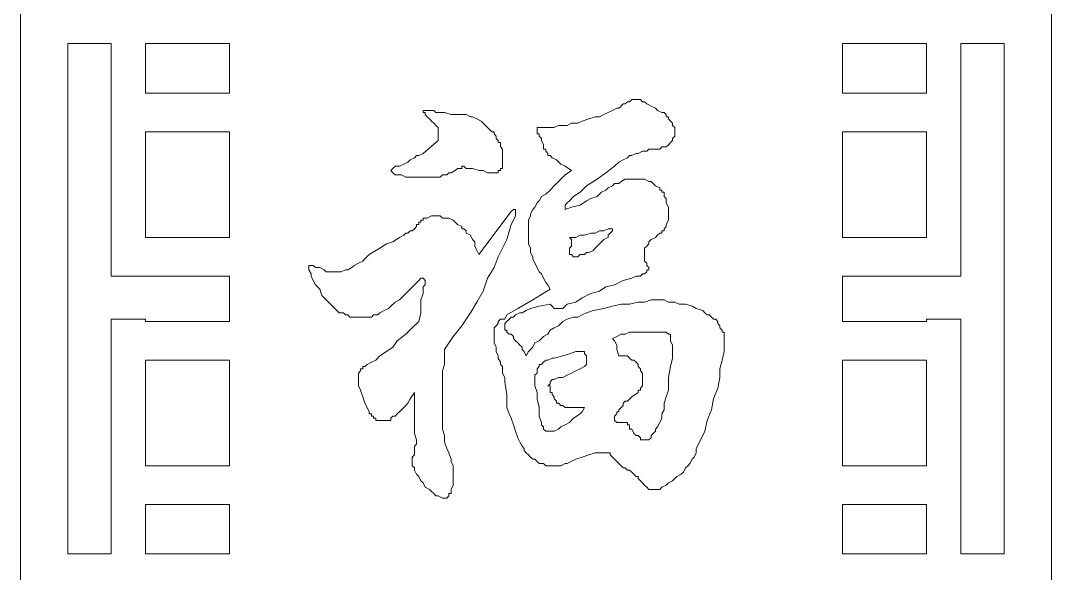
# Model space of a CAD drawing. Extents: x -66030 to 95157, y -13132 to 45879.
# Drawn here: x -32729 to -30858, y 26297 to 27300 of the extents above; entities that cross this region are included whole.
import ezdxf

# ---------------------------------------------------------------- set-up
doc = ezdxf.new("R2010")
doc.units = 0
doc.header["$LTSCALE"] = 100
doc.header["$MEASUREMENT"] = 0
doc.layers.get('0').update_dxf_attribs({"linetype": 'CONTINUOUS'})

msp = doc.modelspace()

# ---------------------------------------------------------------- linework, layer by layer
at = {"lineweight": 0}
for points in [[(-30858, 24422.6), (-32729, 24422.6), (-32729, 29168.3), (-30858, 29168.3), (-30858, 24422.6)], [(-30858, 24422.6), (-32729, 24422.6), (-32729, 29168.3), (-30858, 29168.3), (-30858, 24422.6)], [(-32350.1, 26836.5), (-32502.5, 26836.5), (-32502.5, 26836.5), (-32564.9, 26836.5), (-32564.9, 27258.3), (-32643.1, 27258.3), (-32643.1, 26809.1), (-32643.1, 26801.3), (-32643.1, 26785.7), (-32643.1, 26781.8), (-32643.1, 26332.6), (-32564.9, 26332.6), (-32564.9, 26758.3), (-32502.5, 26758.3), (-32502.5, 26754.4), (-32350.1, 26754.4), (-32350.1, 26836.5)], [(-32350.1, 26836.5), (-32502.5, 26836.5), (-32502.5, 26836.5), (-32564.9, 26836.5), (-32564.9, 27258.3), (-32643.1, 27258.3), (-32643.1, 26809.1), (-32643.1, 26801.3), (-32643.1, 26785.7), (-32643.1, 26781.8), (-32643.1, 26332.6), (-32564.9, 26332.6), (-32564.9, 26758.3), (-32502.5, 26758.3), (-32502.5, 26754.4), (-32350.1, 26754.4), (-32350.1, 26836.5)], [(-32502.5, 27258.3), (-32350.1, 27258.3), (-32350.1, 27168.5), (-32502.5, 27168.5), (-32502.5, 27258.3)], [(-32502.5, 27258.3), (-32350.1, 27258.3), (-32350.1, 27168.5), (-32502.5, 27168.5), (-32502.5, 27258.3)], [(-30944, 26781.8), (-30944, 26785.7), (-30944, 26801.3), (-30944, 26809.1), (-30944, 27258.3), (-31022.1, 27258.3), (-31022.1, 26836.5), (-31084.6, 26836.5), (-31084.6, 26836.5), (-31236.9, 26836.5), (-31236.9, 26809.1), (-31236.9, 26781.8), (-31236.9, 26754.4), (-31084.6, 26754.4), (-31084.6, 26758.3), (-31022.1, 26758.3), (-31022.1, 26332.6), (-30944, 26332.6), (-30944, 26781.8)], [(-31084.6, 27258.3), (-31236.9, 27258.3), (-31236.9, 27168.5), (-31084.6, 27168.5), (-31084.6, 27258.3)], [(-30944, 26781.8), (-30944, 26785.7), (-30944, 26801.3), (-30944, 26809.1), (-30944, 27258.3), (-31022.1, 27258.3), (-31022.1, 26836.5), (-31084.6, 26836.5), (-31084.6, 26836.5), (-31236.9, 26836.5), (-31236.9, 26809.1), (-31236.9, 26781.8), (-31236.9, 26754.4), (-31084.6, 26754.4), (-31084.6, 26758.3), (-31022.1, 26758.3), (-31022.1, 26332.6), (-30944, 26332.6), (-30944, 26781.8)], [(-31084.6, 27258.3), (-31236.9, 27258.3), (-31236.9, 27168.5), (-31084.6, 27168.5), (-31084.6, 27258.3)], [(-31811.1, 26691.9), (-31807.2, 26699.8), (-31799.4, 26707.6), (-31795.5, 26715.4), (-31787.7, 26719.3), (-31779.8, 26727.1), (-31772, 26731), (-31768.1, 26738.8), (-31760.3, 26742.7), (-31752.5, 26746.6), (-31744.7, 26754.4), (-31736.9, 26758.3), (-31725.2, 26762.2), (-31717.4, 26762.2), (-31709.5, 26766.2), (-31701.7, 26770.1), (-31690, 26774), (-31670.5, 26777.9), (-31654.9, 26781.8), (-31639.2, 26785.7), (-31623.6, 26785.7), (-31608, 26789.6), (-31596.3, 26789.6), (-31584.5, 26793.5), (-31572.8, 26793.5), (-31561.1, 26793.5), (-31553.3, 26789.6), (-31541.6, 26789.6), (-31533.8, 26785.7), (-31522.1, 26785.7), (-31510.3, 26781.8), (-31502.5, 26777.9), (-31490.8, 26774), (-31486.9, 26770.1), (-31483, 26766.2), (-31479.1, 26766.2), (-31475.2, 26762.2), (-31471.3, 26758.3), (-31467.4, 26758.3), (-31463.5, 26754.4), (-31463.5, 26750.5), (-31459.6, 26746.6), (-31459.6, 26742.7), (-31455.7, 26738.8), (-31455.7, 26734.9), (-31451.7, 26734.9), (-31451.7, 26731), (-31451.7, 26727.1), (-31451.7, 26723.2), (-31451.7, 26711.5), (-31451.7, 26699.8), (-31455.7, 26684.1), (-31459.6, 26668.5), (-31459.6, 26652.9), (-31463.5, 26633.4), (-31471.3, 26613.8), (-31475.2, 26594.3), (-31483, 26574.8), (-31486.9, 26555.2), (-31490.8, 26547.4), (-31494.7, 26539.6), (-31498.6, 26531.8), (-31502.5, 26524), (-31502.5, 26516.2), (-31506.4, 26508.4), (-31510.3, 26504.5), (-31514.2, 26496.6), (-31518.1, 26492.7), (-31522.1, 26488.8), (-31526, 26481), (-31529.9, 26477.1), (-31537.7, 26473.2), (-31545.5, 26465.4), (-31553.3, 26461.5), (-31557.2, 26457.6), (-31565, 26453.7), (-31568.9, 26449.8), (-31572.8, 26449.8), (-31576.7, 26449.8), (-31576.7, 26449.8), (-31580.6, 26449.8), (-31580.6, 26449.8), (-31584.5, 26449.8), (-31588.5, 26449.8), (-31592.4, 26453.7), (-31592.4, 26453.7), (-31596.3, 26457.6), (-31600.2, 26461.5), (-31604.1, 26465.4), (-31608, 26469.3), (-31608, 26473.2), (-31611.9, 26473.2), (-31615.8, 26477.1), (-31619.7, 26481), (-31623.6, 26484.9), (-31627.5, 26484.9), (-31631.4, 26488.8), (-31635.3, 26488.8), (-31639.2, 26492.7), (-31643.1, 26496.6), (-31647, 26500.5), (-31651, 26504.5), (-31654.9, 26508.4), (-31658.8, 26512.3), (-31658.8, 26516.2), (-31662.7, 26516.2), (-31666.6, 26516.2), (-31666.6, 26516.2), (-31670.5, 26516.2), (-31678.3, 26516.2), (-31686.1, 26516.2), (-31697.8, 26512.3), (-31709.5, 26508.4), (-31721.3, 26504.5), (-31736.9, 26496.6), (-31740.8, 26496.6), (-31748.6, 26492.7), (-31756.4, 26492.7), (-31764.2, 26492.7), (-31768.1, 26492.7), (-31772, 26492.7), (-31775.9, 26492.7), (-31779.8, 26496.6), (-31783.8, 26496.6), (-31787.7, 26496.6), (-31791.6, 26500.5), (-31795.5, 26504.5), (-31799.4, 26504.5), (-31803.3, 26508.4), (-31807.2, 26512.3), (-31811.1, 26516.2), (-31815, 26520.1), (-31815, 26524), (-31818.9, 26527.9), (-31822.8, 26535.7), (-31826.7, 26543.5), (-31830.6, 26555.2), (-31834.5, 26567), (-31838.4, 26578.7), (-31842.3, 26586.5), (-31846.2, 26598.2), (-31846.2, 26609.9), (-31846.2, 26621.6), (-31850.2, 26645.1), (-31850.2, 26652.9), (-31854.1, 26660.7), (-31854.1, 26668.5), (-31854.1, 26672.4), (-31858, 26676.3), (-31858, 26680.2), (-31861.9, 26688), (-31861.9, 26691.9), (-31865.8, 26699.8), (-31865.8, 26707.6), (-31869.7, 26715.4), (-31869.7, 26723.2), (-31869.7, 26727.1), (-31869.7, 26734.9), (-31869.7, 26738.8), (-31869.7, 26738.8), (-31869.7, 26742.7), (-31865.8, 26746.6), (-31865.8, 26746.6), (-31861.9, 26750.5), (-31861.9, 26754.4), (-31858, 26758.3), (-31850.2, 26758.3), (-31846.2, 26766.2), (-31826.7, 26777.9), (-31799.4, 26793.5), (-31768.1, 26813), (-31772, 26820.8), (-31775.9, 26824.7), (-31779.8, 26832.6), (-31783.8, 26840.4), (-31787.7, 26844.3), (-31791.6, 26852.1), (-31795.5, 26859.9), (-31799.4, 26867.7), (-31799.4, 26871.6), (-31803.3, 26879.4), (-31803.3, 26887.2), (-31807.2, 26895.1), (-31807.2, 26899), (-31807.2, 26906.8), (-31807.2, 26914.6), (-31807.2, 26922.4), (-31807.2, 26926.3), (-31807.2, 26934.1), (-31807.2, 26938), (-31803.3, 26945.8), (-31803.3, 26949.7), (-31799.4, 26957.5), (-31795.5, 26961.5), (-31791.6, 26969.3), (-31787.7, 26973.2), (-31783.8, 26981), (-31775.9, 26984.9), (-31768.1, 26992.7), (-31760.3, 27000.5), (-31752.5, 27008.3), (-31740.8, 27020), (-31729.1, 27027.9), (-31740.8, 27035.7), (-31748.6, 27039.6), (-31756.4, 27047.4), (-31764.2, 27051.3), (-31768.1, 27055.2), (-31772, 27055.2), (-31772, 27059.1), (-31775.9, 27063), (-31775.9, 27063), (-31775.9, 27066.9), (-31779.8, 27066.9), (-31779.8, 27070.8), (-31779.8, 27074.7), (-31783.8, 27082.5), (-31783.8, 27086.4), (-31787.7, 27090.3), (-31787.7, 27094.3), (-31791.6, 27094.3), (-31791.6, 27098.2), (-31791.6, 27102.1), (-31791.6, 27102.1), (-31791.6, 27102.1), (-31791.6, 27102.1), (-31791.6, 27106), (-31787.7, 27106), (-31787.7, 27106), (-31783.8, 27106), (-31779.8, 27106), (-31772, 27106), (-31768.1, 27106), (-31760.3, 27106), (-31752.5, 27109.9), (-31744.7, 27109.9), (-31736.9, 27109.9), (-31729.1, 27113.8), (-31717.4, 27113.8), (-31709.5, 27117.7), (-31697.8, 27121.6), (-31686.1, 27125.5), (-31678.3, 27125.5), (-31670.5, 27129.4), (-31662.7, 27133.3), (-31654.9, 27137.2), (-31647, 27141.1), (-31643.1, 27141.1), (-31639.2, 27145), (-31635.3, 27148.9), (-31631.4, 27148.9), (-31627.5, 27152.8), (-31623.6, 27152.8), (-31619.7, 27156.8), (-31619.7, 27156.8), (-31615.8, 27156.8), (-31611.9, 27156.8), (-31608, 27156.8), (-31604.1, 27156.8), (-31600.2, 27152.8), (-31596.3, 27152.8), (-31592.4, 27148.9), (-31584.5, 27145), (-31576.7, 27141.1), (-31572.8, 27137.2), (-31565, 27133.3), (-31561.1, 27133.3), (-31557.2, 27129.4), (-31557.2, 27125.5), (-31553.3, 27125.5), (-31553.3, 27121.6), (-31549.4, 27117.7), (-31549.4, 27117.7), (-31545.5, 27113.8), (-31545.5, 27109.9), (-31545.5, 27109.9), (-31541.6, 27106), (-31541.6, 27102.1), (-31541.6, 27102.1), (-31541.6, 27098.2), (-31541.6, 27094.3), (-31541.6, 27090.3), (-31545.5, 27086.4), (-31545.5, 27086.4), (-31545.5, 27082.5), (-31549.4, 27078.6), (-31549.4, 27078.6), (-31553.3, 27074.7), (-31553.3, 27074.7), (-31557.2, 27070.8), (-31561.1, 27070.8), (-31565, 27070.8), (-31568.9, 27066.9), (-31572.8, 27066.9), (-31576.7, 27066.9), (-31580.6, 27066.9), (-31588.5, 27066.9), (-31592.4, 27063), (-31596.3, 27063), (-31600.2, 27063), (-31608, 27059.1), (-31611.9, 27059.1), (-31619.7, 27055.2), (-31623.6, 27055.2), (-31627.5, 27051.3), (-31635.3, 27047.4), (-31643.1, 27043.5), (-31651, 27035.7), (-31666.6, 27023.9), (-31682.2, 27012.2), (-31701.7, 27000.5), (-31713.4, 26988.8), (-31725.2, 26981), (-31733, 26973.2), (-31736.9, 26969.3), (-31740.8, 26965.4), (-31740.8, 26965.4), (-31740.8, 26961.5), (-31740.8, 26961.5), (-31740.8, 26957.5), (-31740.8, 26957.5), (-31729.1, 26961.5), (-31713.4, 26965.4), (-31701.7, 26973.2), (-31693.9, 26977.1), (-31682.2, 26981), (-31674.4, 26988.8), (-31666.6, 26992.7), (-31662.7, 26996.6), (-31654.9, 27000.5), (-31651, 27004.4), (-31643.1, 27004.4), (-31639.2, 27008.3), (-31631.4, 27012.2), (-31627.5, 27012.2), (-31619.7, 27012.2), (-31611.9, 27012.2), (-31608, 27012.2), (-31600.2, 27012.2), (-31596.3, 27012.2), (-31588.5, 27008.3), (-31584.5, 27008.3), (-31580.6, 27004.4), (-31576.7, 27000.5), (-31568.9, 26996.6), (-31568.9, 26992.7), (-31565, 26992.7), (-31565, 26988.8), (-31561.1, 26988.8), (-31561.1, 26981), (-31557.2, 26977.1), (-31557.2, 26969.3), (-31553.3, 26961.5), (-31553.3, 26953.6), (-31553.3, 26945.8), (-31553.3, 26941.9), (-31553.3, 26938), (-31557.2, 26930.2), (-31557.2, 26926.3), (-31561.1, 26922.4), (-31561.1, 26918.5), (-31565, 26918.5), (-31565, 26914.6), (-31568.9, 26914.6), (-31572.8, 26910.7), (-31576.7, 26906.8), (-31584.5, 26902.9), (-31588.5, 26899), (-31588.5, 26895.1), (-31592.4, 26891.1), (-31596.3, 26887.2), (-31596.3, 26883.3), (-31596.3, 26879.4), (-31596.3, 26875.5), (-31596.3, 26867.7), (-31596.3, 26863.8), (-31592.4, 26859.9), (-31592.4, 26856), (-31588.5, 26852.1), (-31588.5, 26852.1), (-31588.5, 26848.2), (-31588.5, 26848.2), (-31592.4, 26848.2), (-31592.4, 26848.2), (-31592.4, 26844.3), (-31592.4, 26844.3), (-31596.3, 26840.4), (-31600.2, 26840.4), (-31604.1, 26836.5), (-31611.9, 26836.5), (-31619.7, 26832.6), (-31635.3, 26828.7), (-31651, 26820.8), (-31666.6, 26816.9), (-31678.3, 26809.1), (-31693.9, 26805.2), (-31709.5, 26797.4), (-31721.3, 26789.6), (-31736.9, 26785.7), (-31740.8, 26781.8), (-31744.7, 26777.9), (-31748.6, 26777.9), (-31756.4, 26777.9), (-31756.4, 26777.9), (-31760.3, 26777.9), (-31760.3, 26777.9), (-31764.2, 26781.8), (-31764.2, 26781.8), (-31764.2, 26781.8), (-31768.1, 26785.7), (-31768.1, 26785.7), (-31787.7, 26781.8), (-31803.3, 26777.9), (-31811.1, 26774), (-31818.9, 26770.1), (-31822.8, 26770.1), (-31830.6, 26766.2), (-31834.5, 26762.2), (-31838.4, 26762.2), (-31842.3, 26758.3), (-31846.2, 26754.4), (-31846.2, 26754.4), (-31850.2, 26750.5), (-31850.2, 26750.5), (-31850.2, 26746.6), (-31850.2, 26742.7), (-31850.2, 26742.7), (-31850.2, 26738.8), (-31846.2, 26738.8), (-31846.2, 26734.9), (-31842.3, 26731), (-31838.4, 26731), (-31834.5, 26727.1), (-31834.5, 26723.2), (-31830.6, 26719.3), (-31826.7, 26715.4), (-31822.8, 26711.5), (-31818.9, 26707.6), (-31818.9, 26703.7), (-31815, 26699.8), (-31811.1, 26691.9)], [(-31811.1, 26691.9), (-31807.2, 26699.8), (-31799.4, 26707.6), (-31795.5, 26715.4), (-31787.7, 26719.3), (-31779.8, 26727.1), (-31772, 26731), (-31768.1, 26738.8), (-31760.3, 26742.7), (-31752.5, 26746.6), (-31744.7, 26754.4), (-31736.9, 26758.3), (-31725.2, 26762.2), (-31717.4, 26762.2), (-31709.5, 26766.2), (-31701.7, 26770.1), (-31690, 26774), (-31670.5, 26777.9), (-31654.9, 26781.8), (-31639.2, 26785.7), (-31623.6, 26785.7), (-31608, 26789.6), (-31596.3, 26789.6), (-31584.5, 26793.5), (-31572.8, 26793.5), (-31561.1, 26793.5), (-31553.3, 26789.6), (-31541.6, 26789.6), (-31533.8, 26785.7), (-31522.1, 26785.7), (-31510.3, 26781.8), (-31502.5, 26777.9), (-31490.8, 26774), (-31486.9, 26770.1), (-31483, 26766.2), (-31479.1, 26766.2), (-31475.2, 26762.2), (-31471.3, 26758.3), (-31467.4, 26758.3), (-31463.5, 26754.4), (-31463.5, 26750.5), (-31459.6, 26746.6), (-31459.6, 26742.7), (-31455.7, 26738.8), (-31455.7, 26734.9), (-31451.7, 26734.9), (-31451.7, 26731), (-31451.7, 26727.1), (-31451.7, 26723.2), (-31451.7, 26711.5), (-31451.7, 26699.8), (-31455.7, 26684.1), (-31459.6, 26668.5), (-31459.6, 26652.9), (-31463.5, 26633.4), (-31471.3, 26613.8), (-31475.2, 26594.3), (-31483, 26574.8), (-31486.9, 26555.2), (-31490.8, 26547.4), (-31494.7, 26539.6), (-31498.6, 26531.8), (-31502.5, 26524), (-31502.5, 26516.2), (-31506.4, 26508.4), (-31510.3, 26504.5), (-31514.2, 26496.6), (-31518.1, 26492.7), (-31522.1, 26488.8), (-31526, 26481), (-31529.9, 26477.1), (-31537.7, 26473.2), (-31545.5, 26465.4), (-31553.3, 26461.5), (-31557.2, 26457.6), (-31565, 26453.7), (-31568.9, 26449.8), (-31572.8, 26449.8), (-31576.7, 26449.8), (-31576.7, 26449.8), (-31580.6, 26449.8), (-31580.6, 26449.8), (-31584.5, 26449.8), (-31588.5, 26449.8), (-31592.4, 26453.7), (-31592.4, 26453.7), (-31596.3, 26457.6), (-31600.2, 26461.5), (-31604.1, 26465.4), (-31608, 26469.3), (-31608, 26473.2), (-31611.9, 26473.2), (-31615.8, 26477.1), (-31619.7, 26481), (-31623.6, 26484.9), (-31627.5, 26484.9), (-31631.4, 26488.8), (-31635.3, 26488.8), (-31639.2, 26492.7), (-31643.1, 26496.6), (-31647, 26500.5), (-31651, 26504.5), (-31654.9, 26508.4), (-31658.8, 26512.3), (-31658.8, 26516.2), (-31662.7, 26516.2), (-31666.6, 26516.2), (-31666.6, 26516.2), (-31670.5, 26516.2), (-31678.3, 26516.2), (-31686.1, 26516.2), (-31697.8, 26512.3), (-31709.5, 26508.4), (-31721.3, 26504.5), (-31736.9, 26496.6), (-31740.8, 26496.6), (-31748.6, 26492.7), (-31756.4, 26492.7), (-31764.2, 26492.7), (-31768.1, 26492.7), (-31772, 26492.7), (-31775.9, 26492.7), (-31779.8, 26496.6), (-31783.8, 26496.6), (-31787.7, 26496.6), (-31791.6, 26500.5), (-31795.5, 26504.5), (-31799.4, 26504.5), (-31803.3, 26508.4), (-31807.2, 26512.3), (-31811.1, 26516.2), (-31815, 26520.1), (-31815, 26524), (-31818.9, 26527.9), (-31822.8, 26535.7), (-31826.7, 26543.5), (-31830.6, 26555.2), (-31834.5, 26567), (-31838.4, 26578.7), (-31842.3, 26586.5), (-31846.2, 26598.2), (-31846.2, 26609.9), (-31846.2, 26621.6), (-31850.2, 26645.1), (-31850.2, 26652.9), (-31854.1, 26660.7), (-31854.1, 26668.5), (-31854.1, 26672.4), (-31858, 26676.3), (-31858, 26680.2), (-31861.9, 26688), (-31861.9, 26691.9), (-31865.8, 26699.8), (-31865.8, 26707.6), (-31869.7, 26715.4), (-31869.7, 26723.2), (-31869.7, 26727.1), (-31869.7, 26734.9), (-31869.7, 26738.8), (-31869.7, 26738.8), (-31869.7, 26742.7), (-31865.8, 26746.6), (-31865.8, 26746.6), (-31861.9, 26750.5), (-31861.9, 26754.4), (-31858, 26758.3), (-31850.2, 26758.3), (-31846.2, 26766.2), (-31826.7, 26777.9), (-31799.4, 26793.5), (-31768.1, 26813), (-31772, 26820.8), (-31775.9, 26824.7), (-31779.8, 26832.6), (-31783.8, 26840.4), (-31787.7, 26844.3), (-31791.6, 26852.1), (-31795.5, 26859.9), (-31799.4, 26867.7), (-31799.4, 26871.6), (-31803.3, 26879.4), (-31803.3, 26887.2), (-31807.2, 26895.1), (-31807.2, 26899), (-31807.2, 26906.8), (-31807.2, 26914.6), (-31807.2, 26922.4), (-31807.2, 26926.3), (-31807.2, 26934.1), (-31807.2, 26938), (-31803.3, 26945.8), (-31803.3, 26949.7), (-31799.4, 26957.5), (-31795.5, 26961.5), (-31791.6, 26969.3), (-31787.7, 26973.2), (-31783.8, 26981), (-31775.9, 26984.9), (-31768.1, 26992.7), (-31760.3, 27000.5), (-31752.5, 27008.3), (-31740.8, 27020), (-31729.1, 27027.9), (-31740.8, 27035.7), (-31748.6, 27039.6), (-31756.4, 27047.4), (-31764.2, 27051.3), (-31768.1, 27055.2), (-31772, 27055.2), (-31772, 27059.1), (-31775.9, 27063), (-31775.9, 27063), (-31775.9, 27066.9), (-31779.8, 27066.9), (-31779.8, 27070.8), (-31779.8, 27074.7), (-31783.8, 27082.5), (-31783.8, 27086.4), (-31787.7, 27090.3), (-31787.7, 27094.3), (-31791.6, 27094.3), (-31791.6, 27098.2), (-31791.6, 27102.1), (-31791.6, 27102.1), (-31791.6, 27102.1), (-31791.6, 27102.1), (-31791.6, 27106), (-31787.7, 27106), (-31787.7, 27106), (-31783.8, 27106), (-31779.8, 27106), (-31772, 27106), (-31768.1, 27106), (-31760.3, 27106), (-31752.5, 27109.9), (-31744.7, 27109.9), (-31736.9, 27109.9), (-31729.1, 27113.8), (-31717.4, 27113.8), (-31709.5, 27117.7), (-31697.8, 27121.6), (-31686.1, 27125.5), (-31678.3, 27125.5), (-31670.5, 27129.4), (-31662.7, 27133.3), (-31654.9, 27137.2), (-31647, 27141.1), (-31643.1, 27141.1), (-31639.2, 27145), (-31635.3, 27148.9), (-31631.4, 27148.9), (-31627.5, 27152.8), (-31623.6, 27152.8), (-31619.7, 27156.8), (-31619.7, 27156.8), (-31615.8, 27156.8), (-31611.9, 27156.8), (-31608, 27156.8), (-31604.1, 27156.8), (-31600.2, 27152.8), (-31596.3, 27152.8), (-31592.4, 27148.9), (-31584.5, 27145), (-31576.7, 27141.1), (-31572.8, 27137.2), (-31565, 27133.3), (-31561.1, 27133.3), (-31557.2, 27129.4), (-31557.2, 27125.5), (-31553.3, 27125.5), (-31553.3, 27121.6), (-31549.4, 27117.7), (-31549.4, 27117.7), (-31545.5, 27113.8), (-31545.5, 27109.9), (-31545.5, 27109.9), (-31541.6, 27106), (-31541.6, 27102.1), (-31541.6, 27102.1), (-31541.6, 27098.2), (-31541.6, 27094.3), (-31541.6, 27090.3), (-31545.5, 27086.4), (-31545.5, 27086.4), (-31545.5, 27082.5), (-31549.4, 27078.6), (-31549.4, 27078.6), (-31553.3, 27074.7), (-31553.3, 27074.7), (-31557.2, 27070.8), (-31561.1, 27070.8), (-31565, 27070.8), (-31568.9, 27066.9), (-31572.8, 27066.9), (-31576.7, 27066.9), (-31580.6, 27066.9), (-31588.5, 27066.9), (-31592.4, 27063), (-31596.3, 27063), (-31600.2, 27063), (-31608, 27059.1), (-31611.9, 27059.1), (-31619.7, 27055.2), (-31623.6, 27055.2), (-31627.5, 27051.3), (-31635.3, 27047.4), (-31643.1, 27043.5), (-31651, 27035.7), (-31666.6, 27023.9), (-31682.2, 27012.2), (-31701.7, 27000.5), (-31713.4, 26988.8), (-31725.2, 26981), (-31733, 26973.2), (-31736.9, 26969.3), (-31740.8, 26965.4), (-31740.8, 26965.4), (-31740.8, 26961.5), (-31740.8, 26961.5), (-31740.8, 26957.5), (-31740.8, 26957.5), (-31729.1, 26961.5), (-31713.4, 26965.4), (-31701.7, 26973.2), (-31693.9, 26977.1), (-31682.2, 26981), (-31674.4, 26988.8), (-31666.6, 26992.7), (-31662.7, 26996.6), (-31654.9, 27000.5), (-31651, 27004.4), (-31643.1, 27004.4), (-31639.2, 27008.3), (-31631.4, 27012.2), (-31627.5, 27012.2), (-31619.7, 27012.2), (-31611.9, 27012.2), (-31608, 27012.2), (-31600.2, 27012.2), (-31596.3, 27012.2), (-31588.5, 27008.3), (-31584.5, 27008.3), (-31580.6, 27004.4), (-31576.7, 27000.5), (-31568.9, 26996.6), (-31568.9, 26992.7), (-31565, 26992.7), (-31565, 26988.8), (-31561.1, 26988.8), (-31561.1, 26981), (-31557.2, 26977.1), (-31557.2, 26969.3), (-31553.3, 26961.5), (-31553.3, 26953.6), (-31553.3, 26945.8), (-31553.3, 26941.9), (-31553.3, 26938), (-31557.2, 26930.2), (-31557.2, 26926.3), (-31561.1, 26922.4), (-31561.1, 26918.5), (-31565, 26918.5), (-31565, 26914.6), (-31568.9, 26914.6), (-31572.8, 26910.7), (-31576.7, 26906.8), (-31584.5, 26902.9), (-31588.5, 26899), (-31588.5, 26895.1), (-31592.4, 26891.1), (-31596.3, 26887.2), (-31596.3, 26883.3), (-31596.3, 26879.4), (-31596.3, 26875.5), (-31596.3, 26867.7), (-31596.3, 26863.8), (-31592.4, 26859.9), (-31592.4, 26856), (-31588.5, 26852.1), (-31588.5, 26852.1), (-31588.5, 26848.2), (-31588.5, 26848.2), (-31592.4, 26848.2), (-31592.4, 26848.2), (-31592.4, 26844.3), (-31592.4, 26844.3), (-31596.3, 26840.4), (-31600.2, 26840.4), (-31604.1, 26836.5), (-31611.9, 26836.5), (-31619.7, 26832.6), (-31635.3, 26828.7), (-31651, 26820.8), (-31666.6, 26816.9), (-31678.3, 26809.1), (-31693.9, 26805.2), (-31709.5, 26797.4), (-31721.3, 26789.6), (-31736.9, 26785.7), (-31740.8, 26781.8), (-31744.7, 26777.9), (-31748.6, 26777.9), (-31756.4, 26777.9), (-31756.4, 26777.9), (-31760.3, 26777.9), (-31760.3, 26777.9), (-31764.2, 26781.8), (-31764.2, 26781.8), (-31764.2, 26781.8), (-31768.1, 26785.7), (-31768.1, 26785.7), (-31787.7, 26781.8), (-31803.3, 26777.9), (-31811.1, 26774), (-31818.9, 26770.1), (-31822.8, 26770.1), (-31830.6, 26766.2), (-31834.5, 26762.2), (-31838.4, 26762.2), (-31842.3, 26758.3), (-31846.2, 26754.4), (-31846.2, 26754.4), (-31850.2, 26750.5), (-31850.2, 26750.5), (-31850.2, 26746.6), (-31850.2, 26742.7), (-31850.2, 26742.7), (-31850.2, 26738.8), (-31846.2, 26738.8), (-31846.2, 26734.9), (-31842.3, 26731), (-31838.4, 26731), (-31834.5, 26727.1), (-31834.5, 26723.2), (-31830.6, 26719.3), (-31826.7, 26715.4), (-31822.8, 26711.5), (-31818.9, 26707.6), (-31818.9, 26703.7), (-31815, 26699.8), (-31811.1, 26691.9)], [(-31990.8, 27137.2), (-31990.8, 27137.2), (-31983, 27137.2), (-31979.1, 27137.2), (-31975.1, 27133.3), (-31971.2, 27133.3), (-31967.3, 27133.3), (-31959.5, 27133.3), (-31947.8, 27129.4), (-31936.1, 27129.4), (-31928.3, 27129.4), (-31920.5, 27129.4), (-31912.6, 27125.5), (-31908.7, 27125.5), (-31900.9, 27121.6), (-31893.1, 27117.7), (-31885.3, 27109.9), (-31885.3, 27109.9), (-31881.4, 27106), (-31877.5, 27102.1), (-31873.6, 27098.2), (-31869.7, 27098.2), (-31869.7, 27094.3), (-31865.8, 27090.3), (-31865.8, 27086.4), (-31861.9, 27082.5), (-31861.9, 27078.6), (-31858, 27078.6), (-31858, 27074.7), (-31858, 27070.8), (-31854.1, 27066.9), (-31854.1, 27063), (-31854.1, 27059.1), (-31854.1, 27055.2), (-31854.1, 27051.3), (-31854.1, 27043.5), (-31854.1, 27039.6), (-31854.1, 27035.7), (-31854.1, 27031.8), (-31858, 27031.8), (-31858, 27027.9), (-31858, 27027.9), (-31858, 27027.9), (-31861.9, 27027.9), (-31861.9, 27023.9), (-31865.8, 27023.9), (-31865.8, 27023.9), (-31869.7, 27023.9), (-31877.5, 27023.9), (-31881.4, 27023.9), (-31889.2, 27027.9), (-31897, 27027.9), (-31908.7, 27031.8), (-31916.6, 27031.8), (-31920.5, 27031.8), (-31924.4, 27035.7), (-31928.3, 27035.7), (-31928.3, 27031.8), (-31932.2, 27031.8), (-31936.1, 27031.8), (-31940, 27027.9), (-31947.8, 27023.9), (-31951.7, 27023.9), (-31955.6, 27020), (-31963.4, 27020), (-31967.3, 27016.1), (-31971.2, 27016.1), (-31979.1, 27016.1), (-31983, 27016.1), (-31990.8, 27016.1), (-32006.4, 27016.1), (-32018.1, 27016.1), (-32029.8, 27016.1), (-32037.6, 27020), (-32041.5, 27020), (-32045.5, 27020), (-32049.4, 27020), (-32053.3, 27023.9), (-32053.3, 27023.9), (-32053.3, 27023.9), (-32057.2, 27027.9), (-32057.2, 27027.9), (-32057.2, 27027.9), (-32057.2, 27027.9), (-32053.3, 27031.8), (-32053.3, 27031.8), (-32053.3, 27031.8), (-32049.4, 27035.7), (-32041.5, 27035.7), (-32033.7, 27039.6), (-32025.9, 27043.5), (-32022, 27047.4), (-32014.2, 27051.3), (-32010.3, 27055.2), (-32006.4, 27055.2), (-31998.6, 27059.1), (-31975.1, 27078.6), (-31975.1, 27078.6), (-31971.2, 27082.5), (-31971.2, 27082.5), (-31971.2, 27086.4), (-31971.2, 27086.4), (-31971.2, 27090.3), (-31971.2, 27094.3), (-31971.2, 27098.2), (-31971.2, 27102.1), (-31971.2, 27106), (-31975.1, 27109.9), (-31979.1, 27113.8), (-31983, 27117.7), (-31986.9, 27121.6), (-31990.8, 27125.5), (-31994.7, 27129.4), (-31994.7, 27133.3), (-31998.6, 27133.3), (-31998.6, 27133.3), (-31998.6, 27137.2), (-31994.7, 27137.2), (-31994.7, 27137.2), (-31994.7, 27137.2), (-31990.8, 27137.2)], [(-31990.8, 27137.2), (-31990.8, 27137.2), (-31983, 27137.2), (-31979.1, 27137.2), (-31975.1, 27133.3), (-31971.2, 27133.3), (-31967.3, 27133.3), (-31959.5, 27133.3), (-31947.8, 27129.4), (-31936.1, 27129.4), (-31928.3, 27129.4), (-31920.5, 27129.4), (-31912.6, 27125.5), (-31908.7, 27125.5), (-31900.9, 27121.6), (-31893.1, 27117.7), (-31885.3, 27109.9), (-31885.3, 27109.9), (-31881.4, 27106), (-31877.5, 27102.1), (-31873.6, 27098.2), (-31869.7, 27098.2), (-31869.7, 27094.3), (-31865.8, 27090.3), (-31865.8, 27086.4), (-31861.9, 27082.5), (-31861.9, 27078.6), (-31858, 27078.6), (-31858, 27074.7), (-31858, 27070.8), (-31854.1, 27066.9), (-31854.1, 27063), (-31854.1, 27059.1), (-31854.1, 27055.2), (-31854.1, 27051.3), (-31854.1, 27043.5), (-31854.1, 27039.6), (-31854.1, 27035.7), (-31854.1, 27031.8), (-31858, 27031.8), (-31858, 27027.9), (-31858, 27027.9), (-31858, 27027.9), (-31861.9, 27027.9), (-31861.9, 27023.9), (-31865.8, 27023.9), (-31865.8, 27023.9), (-31869.7, 27023.9), (-31877.5, 27023.9), (-31881.4, 27023.9), (-31889.2, 27027.9), (-31897, 27027.9), (-31908.7, 27031.8), (-31916.6, 27031.8), (-31920.5, 27031.8), (-31924.4, 27035.7), (-31928.3, 27035.7), (-31928.3, 27031.8), (-31932.2, 27031.8), (-31936.1, 27031.8), (-31940, 27027.9), (-31947.8, 27023.9), (-31951.7, 27023.9), (-31955.6, 27020), (-31963.4, 27020), (-31967.3, 27016.1), (-31971.2, 27016.1), (-31979.1, 27016.1), (-31983, 27016.1), (-31990.8, 27016.1), (-32006.4, 27016.1), (-32018.1, 27016.1), (-32029.8, 27016.1), (-32037.6, 27020), (-32041.5, 27020), (-32045.5, 27020), (-32049.4, 27020), (-32053.3, 27023.9), (-32053.3, 27023.9), (-32053.3, 27023.9), (-32057.2, 27027.9), (-32057.2, 27027.9), (-32057.2, 27027.9), (-32057.2, 27027.9), (-32053.3, 27031.8), (-32053.3, 27031.8), (-32053.3, 27031.8), (-32049.4, 27035.7), (-32041.5, 27035.7), (-32033.7, 27039.6), (-32025.9, 27043.5), (-32022, 27047.4), (-32014.2, 27051.3), (-32010.3, 27055.2), (-32006.4, 27055.2), (-31998.6, 27059.1), (-31975.1, 27078.6), (-31975.1, 27078.6), (-31971.2, 27082.5), (-31971.2, 27082.5), (-31971.2, 27086.4), (-31971.2, 27086.4), (-31971.2, 27090.3), (-31971.2, 27094.3), (-31971.2, 27098.2), (-31971.2, 27102.1), (-31971.2, 27106), (-31975.1, 27109.9), (-31979.1, 27113.8), (-31983, 27117.7), (-31986.9, 27121.6), (-31990.8, 27125.5), (-31994.7, 27129.4), (-31994.7, 27133.3), (-31998.6, 27133.3), (-31998.6, 27133.3), (-31998.6, 27137.2), (-31994.7, 27137.2), (-31994.7, 27137.2), (-31994.7, 27137.2), (-31990.8, 27137.2)], [(-32502.5, 26906.8), (-32502.5, 27098.2), (-32350.1, 27098.2), (-32350.1, 26969.3), (-32350.1, 26906.8), (-32502.5, 26906.8)], [(-32502.5, 26906.8), (-32502.5, 27098.2), (-32350.1, 27098.2), (-32350.1, 26969.3), (-32350.1, 26906.8), (-32502.5, 26906.8)], [(-31084.6, 26906.8), (-31084.6, 27098.2), (-31236.9, 27098.2), (-31236.9, 26941.9), (-31236.9, 26906.8), (-31084.6, 26906.8)], [(-31084.6, 26906.8), (-31084.6, 27098.2), (-31236.9, 27098.2), (-31236.9, 26941.9), (-31236.9, 26906.8), (-31084.6, 26906.8)], [(-31897, 26875.5), (-31838.4, 26953.6), (-31838.4, 26953.6), (-31834.5, 26957.5), (-31834.5, 26957.5), (-31834.5, 26957.5), (-31830.6, 26957.5), (-31830.6, 26957.5), (-31830.6, 26957.5), (-31830.6, 26953.6), (-31830.6, 26949.7), (-31830.6, 26945.8), (-31834.5, 26938), (-31838.4, 26930.2), (-31846.2, 26902.9), (-31861.9, 26871.6), (-31869.7, 26852.1), (-31881.4, 26832.6), (-31889.2, 26809.1), (-31900.9, 26789.6), (-31912.6, 26770.1), (-31928.3, 26746.6), (-31943.9, 26727.1), (-31959.5, 26703.7), (-31959.5, 26691.9), (-31959.5, 26676.3), (-31963.4, 26664.6), (-31963.4, 26649), (-31963.4, 26637.3), (-31963.4, 26621.6), (-31963.4, 26609.9), (-31963.4, 26594.3), (-31963.4, 26582.6), (-31963.4, 26570.9), (-31963.4, 26559.1), (-31959.5, 26547.4), (-31959.5, 26535.7), (-31955.6, 26524), (-31951.7, 26516.2), (-31947.8, 26504.5), (-31947.8, 26500.5), (-31943.9, 26492.7), (-31943.9, 26484.9), (-31943.9, 26477.1), (-31943.9, 26469.3), (-31943.9, 26457.6), (-31947.8, 26449.8), (-31947.8, 26449.8), (-31947.8, 26445.9), (-31947.8, 26442), (-31951.7, 26442), (-31951.7, 26438.1), (-31951.7, 26438.1), (-31955.6, 26434.1), (-31955.6, 26434.1), (-31959.5, 26434.1), (-31959.5, 26434.1), (-31963.4, 26434.1), (-31963.4, 26434.1), (-31971.2, 26438.1), (-31975.1, 26438.1), (-31979.1, 26442), (-31983, 26445.9), (-31986.9, 26449.8), (-31994.7, 26453.7), (-31998.6, 26461.5), (-32002.5, 26465.4), (-32006.4, 26473.2), (-32010.3, 26477.1), (-32014.2, 26484.9), (-32014.2, 26488.8), (-32018.1, 26492.7), (-32018.1, 26496.6), (-32018.1, 26496.6), (-32018.1, 26504.5), (-32018.1, 26508.4), (-32014.2, 26512.3), (-32014.2, 26520.1), (-32014.2, 26524), (-32014.2, 26527.9), (-32010.3, 26531.8), (-32010.3, 26539.6), (-32014.2, 26551.3), (-32014.2, 26574.8), (-32014.2, 26586.5), (-32014.2, 26598.2), (-32014.2, 26613.8), (-32014.2, 26625.5), (-32022, 26613.8), (-32025.9, 26606), (-32029.8, 26602.1), (-32033.7, 26598.2), (-32037.6, 26594.3), (-32041.5, 26590.4), (-32045.5, 26586.5), (-32049.4, 26582.6), (-32053.3, 26582.6), (-32057.2, 26578.7), (-32057.2, 26574.8), (-32061.1, 26574.8), (-32065, 26574.8), (-32068.9, 26574.8), (-32068.9, 26574.8), (-32072.8, 26574.8), (-32076.7, 26574.8), (-32076.7, 26574.8), (-32080.6, 26574.8), (-32084.5, 26574.8), (-32084.5, 26578.7), (-32088.4, 26578.7), (-32088.4, 26582.6), (-32092.3, 26582.6), (-32092.3, 26586.5), (-32096.2, 26586.5), (-32096.2, 26590.4), (-32100.1, 26598.2), (-32104, 26606), (-32107.9, 26617.7), (-32111.9, 26629.4), (-32115.8, 26637.3), (-32115.8, 26641.2), (-32115.8, 26645.1), (-32115.8, 26649), (-32115.8, 26652.9), (-32115.8, 26660.7), (-32111.9, 26664.6), (-32111.9, 26668.5), (-32111.9, 26668.5), (-32107.9, 26668.5), (-32107.9, 26672.4), (-32104, 26672.4), (-32100.1, 26676.3), (-32092.3, 26680.2), (-32084.5, 26684.1), (-32076.7, 26691.9), (-32065, 26699.8), (-32053.3, 26707.6), (-32045.5, 26719.3), (-32029.8, 26731), (-32018.1, 26742.7), (-32006.4, 26754.4), (-32002.5, 26770.1), (-32002.5, 26785.7), (-32002.5, 26793.5), (-31998.6, 26805.2), (-31998.6, 26809.1), (-31998.6, 26816.9), (-31994.7, 26820.8), (-31994.7, 26824.7), (-31994.7, 26828.7), (-31998.6, 26832.6), (-31998.6, 26832.6), (-31998.6, 26832.6), (-31998.6, 26832.6), (-31998.6, 26832.6), (-31998.6, 26832.6), (-32002.5, 26832.6), (-32002.5, 26832.6), (-32006.4, 26828.7), (-32014.2, 26820.8), (-32022, 26813), (-32029.8, 26805.2), (-32033.7, 26801.3), (-32041.5, 26793.5), (-32049.4, 26789.6), (-32057.2, 26781.8), (-32061.1, 26777.9), (-32068.9, 26774), (-32076.7, 26770.1), (-32080.6, 26766.2), (-32088.4, 26766.2), (-32092.3, 26762.2), (-32096.2, 26762.2), (-32104, 26762.2), (-32107.9, 26762.2), (-32115.8, 26762.2), (-32119.7, 26762.2), (-32123.6, 26762.2), (-32131.4, 26762.2), (-32135.3, 26766.2), (-32139.2, 26766.2), (-32143.1, 26770.1), (-32150.9, 26770.1), (-32154.8, 26774), (-32158.7, 26777.9), (-32162.6, 26781.8), (-32166.5, 26785.7), (-32170.4, 26789.6), (-32174.3, 26793.5), (-32178.3, 26797.4), (-32182.2, 26801.3), (-32186.1, 26813), (-32193.9, 26820.8), (-32197.8, 26828.7), (-32201.7, 26836.5), (-32201.7, 26840.4), (-32205.6, 26848.2), (-32205.6, 26852.1), (-32205.6, 26856), (-32205.6, 26856), (-32205.6, 26856), (-32205.6, 26856), (-32201.7, 26856), (-32201.7, 26856), (-32197.8, 26856), (-32193.9, 26852.1), (-32186.1, 26852.1), (-32178.3, 26848.2), (-32178.3, 26848.2), (-32174.3, 26844.3), (-32170.4, 26844.3), (-32166.5, 26844.3), (-32162.6, 26844.3), (-32158.7, 26844.3), (-32154.8, 26844.3), (-32147, 26844.3), (-32139.2, 26848.2), (-32135.3, 26848.2), (-32127.5, 26852.1), (-32123.6, 26856), (-32115.8, 26859.9), (-32107.9, 26863.8), (-32104, 26867.7), (-32096.2, 26875.5), (-32076.7, 26887.2), (-32065, 26895.1), (-32053.3, 26899), (-32041.5, 26906.8), (-32033.7, 26910.7), (-32029.8, 26914.6), (-32025.9, 26914.6), (-32022, 26918.5), (-32018.1, 26918.5), (-32014.2, 26922.4), (-32010.3, 26926.3), (-32010.3, 26926.3), (-32010.3, 26930.2), (-32006.4, 26930.2), (-32006.4, 26934.1), (-32002.5, 26934.1), (-32002.5, 26938), (-32002.5, 26938), (-31998.6, 26938), (-31998.6, 26941.9), (-31994.7, 26941.9), (-31990.8, 26941.9), (-31983, 26945.8), (-31979.1, 26945.8), (-31975.1, 26945.8), (-31967.3, 26945.8), (-31963.4, 26941.9), (-31955.6, 26941.9), (-31951.7, 26941.9), (-31943.9, 26938), (-31940, 26934.1), (-31936.1, 26930.2), (-31928.3, 26926.3), (-31928.3, 26922.4), (-31924.4, 26922.4), (-31920.5, 26918.5), (-31920.5, 26914.6), (-31912.6, 26910.7), (-31908.7, 26902.9), (-31904.8, 26899), (-31904.8, 26891.1), (-31900.9, 26883.3), (-31897, 26875.5)], [(-31897, 26875.5), (-31838.4, 26953.6), (-31838.4, 26953.6), (-31834.5, 26957.5), (-31834.5, 26957.5), (-31834.5, 26957.5), (-31830.6, 26957.5), (-31830.6, 26957.5), (-31830.6, 26957.5), (-31830.6, 26953.6), (-31830.6, 26949.7), (-31830.6, 26945.8), (-31834.5, 26938), (-31838.4, 26930.2), (-31846.2, 26902.9), (-31861.9, 26871.6), (-31869.7, 26852.1), (-31881.4, 26832.6), (-31889.2, 26809.1), (-31900.9, 26789.6), (-31912.6, 26770.1), (-31928.3, 26746.6), (-31943.9, 26727.1), (-31959.5, 26703.7), (-31959.5, 26691.9), (-31959.5, 26676.3), (-31963.4, 26664.6), (-31963.4, 26649), (-31963.4, 26637.3), (-31963.4, 26621.6), (-31963.4, 26609.9), (-31963.4, 26594.3), (-31963.4, 26582.6), (-31963.4, 26570.9), (-31963.4, 26559.1), (-31959.5, 26547.4), (-31959.5, 26535.7), (-31955.6, 26524), (-31951.7, 26516.2), (-31947.8, 26504.5), (-31947.8, 26500.5), (-31943.9, 26492.7), (-31943.9, 26484.9), (-31943.9, 26477.1), (-31943.9, 26469.3), (-31943.9, 26457.6), (-31947.8, 26449.8), (-31947.8, 26449.8), (-31947.8, 26445.9), (-31947.8, 26442), (-31951.7, 26442), (-31951.7, 26438.1), (-31951.7, 26438.1), (-31955.6, 26434.1), (-31955.6, 26434.1), (-31959.5, 26434.1), (-31959.5, 26434.1), (-31963.4, 26434.1), (-31963.4, 26434.1), (-31971.2, 26438.1), (-31975.1, 26438.1), (-31979.1, 26442), (-31983, 26445.9), (-31986.9, 26449.8), (-31994.7, 26453.7), (-31998.6, 26461.5), (-32002.5, 26465.4), (-32006.4, 26473.2), (-32010.3, 26477.1), (-32014.2, 26484.9), (-32014.2, 26488.8), (-32018.1, 26492.7), (-32018.1, 26496.6), (-32018.1, 26496.6), (-32018.1, 26504.5), (-32018.1, 26508.4), (-32014.2, 26512.3), (-32014.2, 26520.1), (-32014.2, 26524), (-32014.2, 26527.9), (-32010.3, 26531.8), (-32010.3, 26539.6), (-32014.2, 26551.3), (-32014.2, 26574.8), (-32014.2, 26586.5), (-32014.2, 26598.2), (-32014.2, 26613.8), (-32014.2, 26625.5), (-32022, 26613.8), (-32025.9, 26606), (-32029.8, 26602.1), (-32033.7, 26598.2), (-32037.6, 26594.3), (-32041.5, 26590.4), (-32045.5, 26586.5), (-32049.4, 26582.6), (-32053.3, 26582.6), (-32057.2, 26578.7), (-32057.2, 26574.8), (-32061.1, 26574.8), (-32065, 26574.8), (-32068.9, 26574.8), (-32068.9, 26574.8), (-32072.8, 26574.8), (-32076.7, 26574.8), (-32076.7, 26574.8), (-32080.6, 26574.8), (-32084.5, 26574.8), (-32084.5, 26578.7), (-32088.4, 26578.7), (-32088.4, 26582.6), (-32092.3, 26582.6), (-32092.3, 26586.5), (-32096.2, 26586.5), (-32096.2, 26590.4), (-32100.1, 26598.2), (-32104, 26606), (-32107.9, 26617.7), (-32111.9, 26629.4), (-32115.8, 26637.3), (-32115.8, 26641.2), (-32115.8, 26645.1), (-32115.8, 26649), (-32115.8, 26652.9), (-32115.8, 26660.7), (-32111.9, 26664.6), (-32111.9, 26668.5), (-32111.9, 26668.5), (-32107.9, 26668.5), (-32107.9, 26672.4), (-32104, 26672.4), (-32100.1, 26676.3), (-32092.3, 26680.2), (-32084.5, 26684.1), (-32076.7, 26691.9), (-32065, 26699.8), (-32053.3, 26707.6), (-32045.5, 26719.3), (-32029.8, 26731), (-32018.1, 26742.7), (-32006.4, 26754.4), (-32002.5, 26770.1), (-32002.5, 26785.7), (-32002.5, 26793.5), (-31998.6, 26805.2), (-31998.6, 26809.1), (-31998.6, 26816.9), (-31994.7, 26820.8), (-31994.7, 26824.7), (-31994.7, 26828.7), (-31998.6, 26832.6), (-31998.6, 26832.6), (-31998.6, 26832.6), (-31998.6, 26832.6), (-31998.6, 26832.6), (-31998.6, 26832.6), (-32002.5, 26832.6), (-32002.5, 26832.6), (-32006.4, 26828.7), (-32014.2, 26820.8), (-32022, 26813), (-32029.8, 26805.2), (-32033.7, 26801.3), (-32041.5, 26793.5), (-32049.4, 26789.6), (-32057.2, 26781.8), (-32061.1, 26777.9), (-32068.9, 26774), (-32076.7, 26770.1), (-32080.6, 26766.2), (-32088.4, 26766.2), (-32092.3, 26762.2), (-32096.2, 26762.2), (-32104, 26762.2), (-32107.9, 26762.2), (-32115.8, 26762.2), (-32119.7, 26762.2), (-32123.6, 26762.2), (-32131.4, 26762.2), (-32135.3, 26766.2), (-32139.2, 26766.2), (-32143.1, 26770.1), (-32150.9, 26770.1), (-32154.8, 26774), (-32158.7, 26777.9), (-32162.6, 26781.8), (-32166.5, 26785.7), (-32170.4, 26789.6), (-32174.3, 26793.5), (-32178.3, 26797.4), (-32182.2, 26801.3), (-32186.1, 26813), (-32193.9, 26820.8), (-32197.8, 26828.7), (-32201.7, 26836.5), (-32201.7, 26840.4), (-32205.6, 26848.2), (-32205.6, 26852.1), (-32205.6, 26856), (-32205.6, 26856), (-32205.6, 26856), (-32205.6, 26856), (-32201.7, 26856), (-32201.7, 26856), (-32197.8, 26856), (-32193.9, 26852.1), (-32186.1, 26852.1), (-32178.3, 26848.2), (-32178.3, 26848.2), (-32174.3, 26844.3), (-32170.4, 26844.3), (-32166.5, 26844.3), (-32162.6, 26844.3), (-32158.7, 26844.3), (-32154.8, 26844.3), (-32147, 26844.3), (-32139.2, 26848.2), (-32135.3, 26848.2), (-32127.5, 26852.1), (-32123.6, 26856), (-32115.8, 26859.9), (-32107.9, 26863.8), (-32104, 26867.7), (-32096.2, 26875.5), (-32076.7, 26887.2), (-32065, 26895.1), (-32053.3, 26899), (-32041.5, 26906.8), (-32033.7, 26910.7), (-32029.8, 26914.6), (-32025.9, 26914.6), (-32022, 26918.5), (-32018.1, 26918.5), (-32014.2, 26922.4), (-32010.3, 26926.3), (-32010.3, 26926.3), (-32010.3, 26930.2), (-32006.4, 26930.2), (-32006.4, 26934.1), (-32002.5, 26934.1), (-32002.5, 26938), (-32002.5, 26938), (-31998.6, 26938), (-31998.6, 26941.9), (-31994.7, 26941.9), (-31990.8, 26941.9), (-31983, 26945.8), (-31979.1, 26945.8), (-31975.1, 26945.8), (-31967.3, 26945.8), (-31963.4, 26941.9), (-31955.6, 26941.9), (-31951.7, 26941.9), (-31943.9, 26938), (-31940, 26934.1), (-31936.1, 26930.2), (-31928.3, 26926.3), (-31928.3, 26922.4), (-31924.4, 26922.4), (-31920.5, 26918.5), (-31920.5, 26914.6), (-31912.6, 26910.7), (-31908.7, 26902.9), (-31904.8, 26899), (-31904.8, 26891.1), (-31900.9, 26883.3), (-31897, 26875.5)], [(-31733, 26879.4), (-31733, 26875.5), (-31733, 26875.5), (-31729.1, 26875.5), (-31725.2, 26871.6), (-31721.3, 26871.6), (-31717.4, 26871.6), (-31713.4, 26875.5), (-31705.6, 26875.5), (-31701.7, 26879.4), (-31697.8, 26879.4), (-31690, 26883.3), (-31686.1, 26887.2), (-31678.3, 26895.1), (-31674.4, 26899), (-31670.5, 26902.9), (-31662.7, 26906.8), (-31662.7, 26910.7), (-31658.8, 26914.6), (-31654.9, 26918.5), (-31654.9, 26918.5), (-31654.9, 26922.4), (-31654.9, 26922.4), (-31654.9, 26922.4), (-31654.9, 26922.4), (-31658.8, 26922.4), (-31658.8, 26922.4), (-31662.7, 26922.4), (-31670.5, 26918.5), (-31678.3, 26918.5), (-31686.1, 26914.6), (-31693.9, 26914.6), (-31705.6, 26910.7), (-31713.4, 26910.7), (-31721.3, 26906.8), (-31733, 26906.8), (-31729.1, 26902.9), (-31729.1, 26895.1), (-31729.1, 26891.1), (-31733, 26887.2), (-31733, 26883.3), (-31733, 26879.4)], [(-31733, 26879.4), (-31733, 26875.5), (-31733, 26875.5), (-31729.1, 26875.5), (-31725.2, 26871.6), (-31721.3, 26871.6), (-31717.4, 26871.6), (-31713.4, 26875.5), (-31705.6, 26875.5), (-31701.7, 26879.4), (-31697.8, 26879.4), (-31690, 26883.3), (-31686.1, 26887.2), (-31678.3, 26895.1), (-31674.4, 26899), (-31670.5, 26902.9), (-31662.7, 26906.8), (-31662.7, 26910.7), (-31658.8, 26914.6), (-31654.9, 26918.5), (-31654.9, 26918.5), (-31654.9, 26922.4), (-31654.9, 26922.4), (-31654.9, 26922.4), (-31654.9, 26922.4), (-31658.8, 26922.4), (-31658.8, 26922.4), (-31662.7, 26922.4), (-31670.5, 26918.5), (-31678.3, 26918.5), (-31686.1, 26914.6), (-31693.9, 26914.6), (-31705.6, 26910.7), (-31713.4, 26910.7), (-31721.3, 26906.8), (-31733, 26906.8), (-31729.1, 26902.9), (-31729.1, 26895.1), (-31729.1, 26891.1), (-31733, 26887.2), (-31733, 26883.3), (-31733, 26879.4)], [(-31619.7, 26559.1), (-31615.8, 26551.3), (-31611.9, 26547.4), (-31608, 26547.4), (-31604.1, 26543.5), (-31604.1, 26539.6), (-31600.2, 26539.6), (-31596.3, 26539.6), (-31596.3, 26539.6), (-31592.4, 26539.6), (-31592.4, 26539.6), (-31588.5, 26539.6), (-31584.5, 26543.5), (-31584.5, 26547.4), (-31580.6, 26551.3), (-31576.7, 26555.2), (-31576.7, 26559.1), (-31572.8, 26563), (-31568.9, 26570.9), (-31565, 26578.7), (-31565, 26586.5), (-31561.1, 26594.3), (-31561.1, 26606), (-31557.2, 26617.7), (-31553.3, 26629.4), (-31553.3, 26652.9), (-31549.4, 26672.4), (-31545.5, 26688), (-31545.5, 26695.8), (-31545.5, 26703.7), (-31545.5, 26707.6), (-31545.5, 26711.5), (-31549.4, 26719.3), (-31549.4, 26723.2), (-31549.4, 26727.1), (-31549.4, 26727.1), (-31549.4, 26731), (-31553.3, 26731), (-31553.3, 26731), (-31553.3, 26731), (-31557.2, 26734.9), (-31561.1, 26734.9), (-31561.1, 26734.9), (-31565, 26734.9), (-31568.9, 26734.9), (-31580.6, 26734.9), (-31592.4, 26734.9), (-31604.1, 26734.9), (-31611.9, 26734.9), (-31623.6, 26734.9), (-31631.4, 26731), (-31639.2, 26731), (-31647, 26727.1), (-31654.9, 26723.2), (-31651, 26719.3), (-31647, 26711.5), (-31647, 26703.7), (-31643.1, 26691.9), (-31639.2, 26691.9), (-31635.3, 26691.9), (-31631.4, 26691.9), (-31627.5, 26691.9), (-31623.6, 26688), (-31619.7, 26684.1), (-31615.8, 26684.1), (-31611.9, 26680.2), (-31608, 26676.3), (-31608, 26672.4), (-31604.1, 26668.5), (-31604.1, 26664.6), (-31600.2, 26660.7), (-31600.2, 26656.8), (-31600.2, 26652.9), (-31600.2, 26649), (-31600.2, 26645.1), (-31600.2, 26641.2), (-31600.2, 26637.3), (-31604.1, 26633.4), (-31604.1, 26633.4), (-31604.1, 26629.4), (-31608, 26629.4), (-31608, 26625.5), (-31619.7, 26617.7), (-31627.5, 26609.9), (-31631.4, 26609.9), (-31635.3, 26606), (-31635.3, 26602.1), (-31639.2, 26598.2), (-31643.1, 26594.3), (-31643.1, 26590.4), (-31647, 26590.4), (-31647, 26586.5), (-31651, 26582.6), (-31651, 26578.7), (-31651, 26578.7), (-31651, 26574.8), (-31651, 26574.8), (-31647, 26570.9), (-31647, 26570.9), (-31643.1, 26570.9), (-31635.3, 26570.9), (-31631.4, 26570.9), (-31631.4, 26570.9), (-31627.5, 26570.9), (-31627.5, 26567), (-31623.6, 26567), (-31623.6, 26563), (-31623.6, 26559.1), (-31619.7, 26559.1)], [(-31619.7, 26559.1), (-31615.8, 26551.3), (-31611.9, 26547.4), (-31608, 26547.4), (-31604.1, 26543.5), (-31604.1, 26539.6), (-31600.2, 26539.6), (-31596.3, 26539.6), (-31596.3, 26539.6), (-31592.4, 26539.6), (-31592.4, 26539.6), (-31588.5, 26539.6), (-31584.5, 26543.5), (-31584.5, 26547.4), (-31580.6, 26551.3), (-31576.7, 26555.2), (-31576.7, 26559.1), (-31572.8, 26563), (-31568.9, 26570.9), (-31565, 26578.7), (-31565, 26586.5), (-31561.1, 26594.3), (-31561.1, 26606), (-31557.2, 26617.7), (-31553.3, 26629.4), (-31553.3, 26652.9), (-31549.4, 26672.4), (-31545.5, 26688), (-31545.5, 26695.8), (-31545.5, 26703.7), (-31545.5, 26707.6), (-31545.5, 26711.5), (-31549.4, 26719.3), (-31549.4, 26723.2), (-31549.4, 26727.1), (-31549.4, 26727.1), (-31549.4, 26731), (-31553.3, 26731), (-31553.3, 26731), (-31553.3, 26731), (-31557.2, 26734.9), (-31561.1, 26734.9), (-31561.1, 26734.9), (-31565, 26734.9), (-31568.9, 26734.9), (-31580.6, 26734.9), (-31592.4, 26734.9), (-31604.1, 26734.9), (-31611.9, 26734.9), (-31623.6, 26734.9), (-31631.4, 26731), (-31639.2, 26731), (-31647, 26727.1), (-31654.9, 26723.2), (-31651, 26719.3), (-31647, 26711.5), (-31647, 26703.7), (-31643.1, 26691.9), (-31639.2, 26691.9), (-31635.3, 26691.9), (-31631.4, 26691.9), (-31627.5, 26691.9), (-31623.6, 26688), (-31619.7, 26684.1), (-31615.8, 26684.1), (-31611.9, 26680.2), (-31608, 26676.3), (-31608, 26672.4), (-31604.1, 26668.5), (-31604.1, 26664.6), (-31600.2, 26660.7), (-31600.2, 26656.8), (-31600.2, 26652.9), (-31600.2, 26649), (-31600.2, 26645.1), (-31600.2, 26641.2), (-31600.2, 26637.3), (-31604.1, 26633.4), (-31604.1, 26633.4), (-31604.1, 26629.4), (-31608, 26629.4), (-31608, 26625.5), (-31619.7, 26617.7), (-31627.5, 26609.9), (-31631.4, 26609.9), (-31635.3, 26606), (-31635.3, 26602.1), (-31639.2, 26598.2), (-31643.1, 26594.3), (-31643.1, 26590.4), (-31647, 26590.4), (-31647, 26586.5), (-31651, 26582.6), (-31651, 26578.7), (-31651, 26578.7), (-31651, 26574.8), (-31651, 26574.8), (-31647, 26570.9), (-31647, 26570.9), (-31643.1, 26570.9), (-31635.3, 26570.9), (-31631.4, 26570.9), (-31631.4, 26570.9), (-31627.5, 26570.9), (-31627.5, 26567), (-31623.6, 26567), (-31623.6, 26563), (-31623.6, 26559.1), (-31619.7, 26559.1)], [(-31701.7, 26676.3), (-31701.7, 26680.2), (-31701.7, 26684.1), (-31701.7, 26688), (-31701.7, 26691.9), (-31701.7, 26691.9), (-31705.6, 26695.8), (-31705.6, 26699.8), (-31709.5, 26699.8), (-31721.3, 26699.8), (-31733, 26695.8), (-31744.7, 26691.9), (-31760.3, 26688), (-31764.2, 26688), (-31772, 26684.1), (-31775.9, 26684.1), (-31779.8, 26680.2), (-31783.8, 26676.3), (-31787.7, 26676.3), (-31787.7, 26672.4), (-31787.7, 26672.4), (-31791.6, 26668.5), (-31791.6, 26668.5), (-31791.6, 26664.6), (-31791.6, 26660.7), (-31795.5, 26656.8), (-31795.5, 26649), (-31795.5, 26637.3), (-31791.6, 26625.5), (-31791.6, 26613.8), (-31787.7, 26598.2), (-31787.7, 26582.6), (-31783.8, 26570.9), (-31783.8, 26567), (-31779.8, 26563), (-31779.8, 26559.1), (-31779.8, 26559.1), (-31775.9, 26555.2), (-31772, 26555.2), (-31772, 26555.2), (-31768.1, 26555.2), (-31768.1, 26555.2), (-31764.2, 26555.2), (-31760.3, 26555.2), (-31752.5, 26559.1), (-31748.6, 26563), (-31740.8, 26567), (-31733, 26570.9), (-31725.2, 26578.7), (-31713.4, 26586.5), (-31709.5, 26590.4), (-31705.6, 26598.2), (-31709.5, 26598.2), (-31717.4, 26598.2), (-31721.3, 26598.2), (-31725.2, 26598.2), (-31729.1, 26598.2), (-31736.9, 26598.2), (-31740.8, 26598.2), (-31744.7, 26602.1), (-31748.6, 26602.1), (-31752.5, 26606), (-31756.4, 26606), (-31756.4, 26609.9), (-31760.3, 26613.8), (-31760.3, 26617.7), (-31764.2, 26621.6), (-31764.2, 26625.5), (-31768.1, 26625.5), (-31768.1, 26629.4), (-31768.1, 26633.4), (-31768.1, 26637.3), (-31772, 26637.3), (-31768.1, 26641.2), (-31768.1, 26641.2), (-31768.1, 26645.1), (-31768.1, 26645.1), (-31764.2, 26649), (-31764.2, 26649), (-31760.3, 26649), (-31760.3, 26649), (-31752.5, 26652.9), (-31744.7, 26652.9), (-31736.9, 26656.8), (-31729.1, 26660.7), (-31721.3, 26664.6), (-31713.4, 26668.5), (-31705.6, 26672.4), (-31701.7, 26676.3)], [(-31701.7, 26676.3), (-31701.7, 26680.2), (-31701.7, 26684.1), (-31701.7, 26688), (-31701.7, 26691.9), (-31701.7, 26691.9), (-31705.6, 26695.8), (-31705.6, 26699.8), (-31709.5, 26699.8), (-31721.3, 26699.8), (-31733, 26695.8), (-31744.7, 26691.9), (-31760.3, 26688), (-31764.2, 26688), (-31772, 26684.1), (-31775.9, 26684.1), (-31779.8, 26680.2), (-31783.8, 26676.3), (-31787.7, 26676.3), (-31787.7, 26672.4), (-31787.7, 26672.4), (-31791.6, 26668.5), (-31791.6, 26668.5), (-31791.6, 26664.6), (-31791.6, 26660.7), (-31795.5, 26656.8), (-31795.5, 26649), (-31795.5, 26637.3), (-31791.6, 26625.5), (-31791.6, 26613.8), (-31787.7, 26598.2), (-31787.7, 26582.6), (-31783.8, 26570.9), (-31783.8, 26567), (-31779.8, 26563), (-31779.8, 26559.1), (-31779.8, 26559.1), (-31775.9, 26555.2), (-31772, 26555.2), (-31772, 26555.2), (-31768.1, 26555.2), (-31768.1, 26555.2), (-31764.2, 26555.2), (-31760.3, 26555.2), (-31752.5, 26559.1), (-31748.6, 26563), (-31740.8, 26567), (-31733, 26570.9), (-31725.2, 26578.7), (-31713.4, 26586.5), (-31709.5, 26590.4), (-31705.6, 26598.2), (-31709.5, 26598.2), (-31717.4, 26598.2), (-31721.3, 26598.2), (-31725.2, 26598.2), (-31729.1, 26598.2), (-31736.9, 26598.2), (-31740.8, 26598.2), (-31744.7, 26602.1), (-31748.6, 26602.1), (-31752.5, 26606), (-31756.4, 26606), (-31756.4, 26609.9), (-31760.3, 26613.8), (-31760.3, 26617.7), (-31764.2, 26621.6), (-31764.2, 26625.5), (-31768.1, 26625.5), (-31768.1, 26629.4), (-31768.1, 26633.4), (-31768.1, 26637.3), (-31772, 26637.3), (-31768.1, 26641.2), (-31768.1, 26641.2), (-31768.1, 26645.1), (-31768.1, 26645.1), (-31764.2, 26649), (-31764.2, 26649), (-31760.3, 26649), (-31760.3, 26649), (-31752.5, 26652.9), (-31744.7, 26652.9), (-31736.9, 26656.8), (-31729.1, 26660.7), (-31721.3, 26664.6), (-31713.4, 26668.5), (-31705.6, 26672.4), (-31701.7, 26676.3)], [(-32502.5, 26684.1), (-32502.5, 26492.7), (-32350.1, 26492.7), (-32350.1, 26621.6), (-32350.1, 26684.1), (-32502.5, 26684.1)], [(-32502.5, 26684.1), (-32502.5, 26492.7), (-32350.1, 26492.7), (-32350.1, 26621.6), (-32350.1, 26684.1), (-32502.5, 26684.1)], [(-31084.6, 26684.1), (-31084.6, 26492.7), (-31236.9, 26492.7), (-31236.9, 26649), (-31236.9, 26684.1), (-31084.6, 26684.1)], [(-31084.6, 26684.1), (-31084.6, 26492.7), (-31236.9, 26492.7), (-31236.9, 26649), (-31236.9, 26684.1), (-31084.6, 26684.1)], [(-32502.5, 26332.6), (-32350.1, 26332.6), (-32350.1, 26422.4), (-32502.5, 26422.4), (-32502.5, 26332.6)], [(-32502.5, 26332.6), (-32350.1, 26332.6), (-32350.1, 26422.4), (-32502.5, 26422.4), (-32502.5, 26332.6)], [(-31084.6, 26332.6), (-31236.9, 26332.6), (-31236.9, 26422.4), (-31084.6, 26422.4), (-31084.6, 26332.6)], [(-31084.6, 26332.6), (-31236.9, 26332.6), (-31236.9, 26422.4), (-31084.6, 26422.4), (-31084.6, 26332.6)]]:
    msp.add_lwpolyline(points, close=True, dxfattribs=at)

doc.saveas('drawing.dxf')
